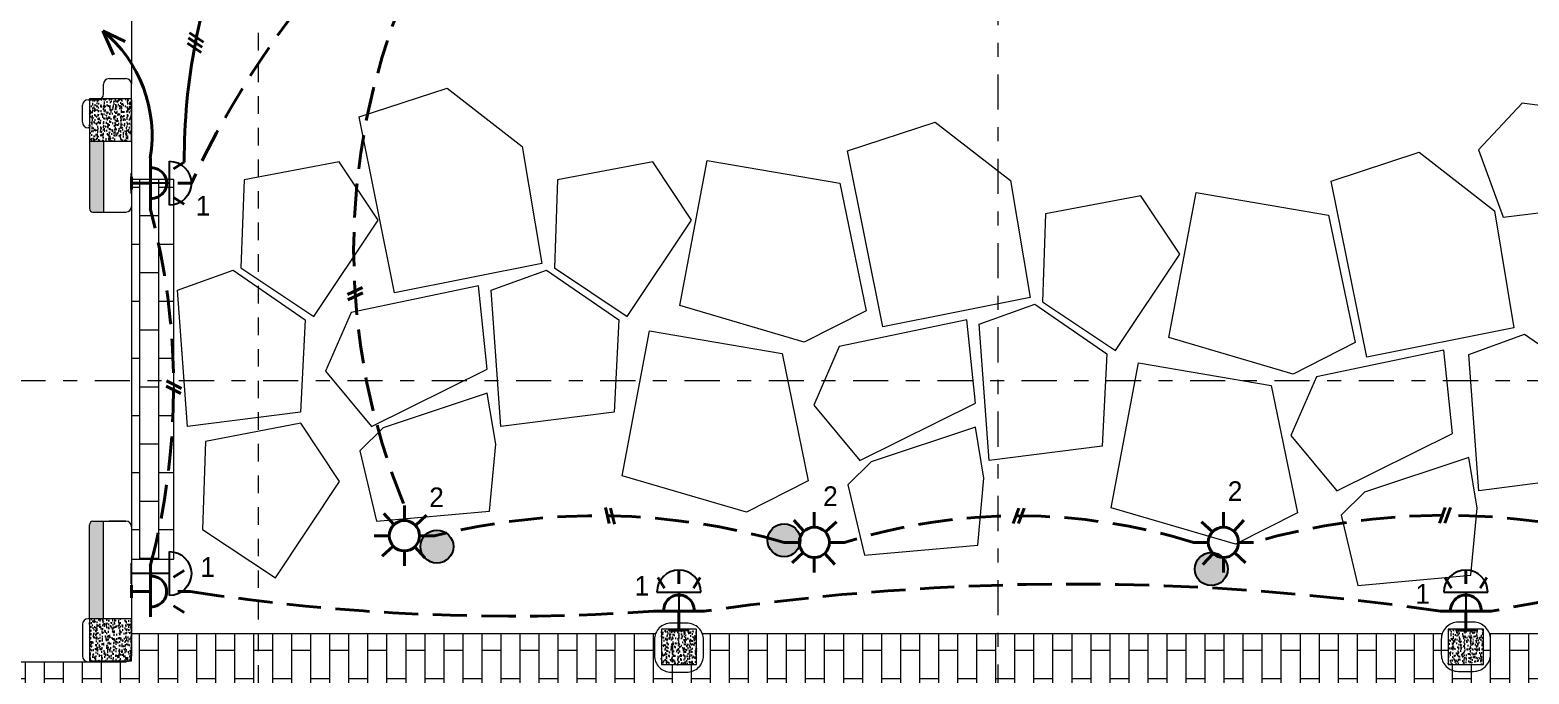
# Model space of a CAD drawing. Header units: metres. Extents: x 14 to 2416, y -346 to 476.
# Drawn here: x 33.83 to 44.5, y -82.71 to -78.13 of the extents above; entities that cross this region are included whole.
import ezdxf

# ---------------------------------------------------------------- set-up
doc = ezdxf.new("R2010")
doc.units = ezdxf.units.M
for name, pattern in [('0', [0]), ('CONTINU', [0]), ('Dash Style-2', [0.694425, 0.48607, -0.208355]), ('DASHDOT', [1, 0.5, -0.25, 0, -0.25]), ('HIDDEN2', [0.1875, 0.125, -0.0625])]:
    doc.linetypes.add(name, pattern=pattern)
doc.layers.get('0').update_dxf_attribs({"linetype": '0', "lineweight": 20})
for name, color, linetype, lineweight in [('A-ANNO-TEXT', 20, 'Continuous', 13), ('A-SECT-IDEN', 251, 'CONTINU', 9), ('A-WALL', 250, 'Continuous', 20), ('baños', 251, 'Continuous', 0), ('calle', 254, 'Continuous', 0), ('Columnas', 7, 'Continuous', 18), ('E Salida Luces', 22, 'Continuous', 40), ('E Tuberia Emp Losa', 22, 'Continuous', 40), ('E Tuberia Emp Piso', 24, 'Dash Style-2', 40), ('piso', 253, 'Continuous', 0)]:
    doc.layers.add(name, color=color, linetype=linetype, lineweight=lineweight)
doc.layers.add('HATCH', color=8, linetype='Continuous')
doc.layers.add('MAVA Luminarias', color=1, linetype='Continuous')
doc.layers.add('hatch piso', color=253, linetype='Continuous', lineweight=0, transparency=0.7)
doc.layers.add('RELLENO SECCION', color=8, linetype='Continuous', lineweight=0, transparency=0.4)
doc.layers.add('Techos 1', color=7, linetype='HIDDEN2', lineweight=9, true_color=0x42391a)
doc.styles.add('CENTURY GOTHIC', font='GOTHIC.TTF')
doc.styles.get("Standard").update_dxf_attribs({"font": 'arial.ttf', "height": 0.1875})

# ---------------------------------------------------------------- blocks, each defined once
blk = doc.blocks.new('A$Cd6acdfdc')
at = {"layer": 'MAVA Luminarias', "transparency": 33554687}
blk.add_hatch(color=2, dxfattribs=at).paths.add_polyline_path([(0, 0.079, 1), (0.158, 0.079, 1)])
at = {"layer": 'MAVA Luminarias', "color": 2, "transparency": 33554687}
blk.add_circle((0.079, 0.079), 0.079, dxfattribs=at)
blk = doc.blocks.new('SCONCE 1')
at = {"layer": 'MAVA Luminarias', "color": 5, "linetype": 'Continuous'}
for p, q in [((-1.374, 0.679), (-1.374, 1.191)), ((-0.931, 0.816), (-0.931, 1.054)), ((-1.374, 0.935), (-0.931, 0.935))]:
    blk.add_line(p, q, dxfattribs=at)
blk.add_arc((-1.374, 0.935), 0.256, 90, 270, dxfattribs=at)
blk = doc.blocks.new('PL BASE 1N NASAS 09')
at = {"layer": 'HATCH'}
h = blk.add_hatch(dxfattribs=at)
h.set_pattern_fill('AR-CONC', color=256, scale=0.00032)
h.paths.add_polyline_path([(-116.131, -43.544), (-115.831, -43.544), (-115.831, -43.244), (-116.131, -43.244)])
h = blk.add_hatch(dxfattribs=at)
h.set_pattern_fill('AR-CONC', color=256, scale=0.00032)
h.paths.add_polyline_path([(-116.131, -47.244), (-115.831, -47.244), (-115.831, -46.944), (-116.131, -46.944)])
h = blk.add_hatch(dxfattribs=at)
h.set_pattern_fill('AR-CONC', color=256, scale=0.00032)
h.paths.add_polyline_path([(-112.059, -47.269), (-111.809, -47.269), (-111.809, -47.019), (-112.059, -47.019)])
h = blk.add_hatch(dxfattribs=at)
h.set_pattern_fill('AR-CONC', color=256, scale=0.00032)
h.paths.add_polyline_path([(-106.456, -47.269), (-106.206, -47.269), (-106.206, -47.019), (-106.456, -47.019)])
at = {"layer": 'RELLENO SECCION', "true_color": 0xc7c8ca}
h = blk.add_hatch(color=9, dxfattribs=at)
h.dxf.hatch_style = 1
edge = h.paths.add_edge_path()
edge.add_line((-116.181, -43.45), (-116.131, -43.544))
edge.add_line((-116.131, -43.544), (-116.031, -43.544))
edge.add_line((-116.031, -43.544), (-116.031, -44.05))
edge.add_line((-116.031, -44.05), (-116.106, -44.05))
edge.add_arc((-116.106, -44.025), 0.025, 180, 270, ccw=False)
edge.add_line((-116.131, -44.025), (-116.131, -43.584))
edge.add_line((-116.131, -43.584), (-116.131, -43.557))
edge.add_line((-116.131, -43.557), (-116.131, -43.544))
edge.add_line((-116.131, -43.544), (-116.181, -43.45))
h = blk.add_hatch(color=9, dxfattribs=at)
h.dxf.hatch_style = 1
edge = h.paths.add_edge_path()
edge.add_line((-116.131, -46.85), (-116.131, -46.944))
edge.add_line((-116.131, -46.944), (-116.031, -46.944))
edge.add_line((-116.031, -46.944), (-116.031, -46.25))
edge.add_line((-116.031, -46.25), (-116.106, -46.25))
edge.add_arc((-116.106, -46.275), 0.025, 90, 180)
edge.add_line((-116.131, -46.275), (-116.131, -46.715))
edge.add_line((-116.131, -46.715), (-116.131, -46.743))
edge.add_line((-116.131, -46.743), (-116.131, -46.755))
edge.add_line((-116.131, -46.755), (-116.131, -46.85))
at = {"layer": 'A-WALL'}
for p, q in [((-115.991, -43.1), (-115.871, -43.1)), ((-116.031, -43.21), (-116.031, -43.14)), ((-115.831, -43.25), (-115.831, -43.14)), ((-116.181, -43.41), (-116.181, -43.29)), ((-116.141, -43.25), (-116.071, -43.25)), ((-115.831, -43.25), (-115.831, -44.01)), ((-116.131, -43.45), (-116.141, -43.45)), ((-116.131, -43.544), (-116.131, -44.025)), ((-116.031, -43.544), (-116.031, -44.05)), ((-116.106, -44.05), (-115.871, -44.05)), ((-116.131, -46.944), (-116.131, -46.275)), ((-116.106, -46.25), (-115.871, -46.25)), ((-116.031, -46.944), (-116.031, -46.25)), ((-115.831, -46.29), (-115.831, -47.21)), ((-116.131, -46.944), (-116.141, -46.944)), ((-116.181, -46.984), (-116.181, -47.21)), ((-116.141, -47.25), (-115.871, -47.25))]:
    blk.add_line(p, q, dxfattribs=at)
at = {"layer": 'A-WALL', "transparency": 33554684}
blk.add_line((-115.871, -46.25), (-115.991, -46.25), dxfattribs=at)
at = {"layer": 'A-WALL'}
for points in [[(-111.989, -47.325), (-111.879, -47.325, 0.414214), (-111.759, -47.205), (-111.759, -47.095, 0.414214), (-111.879, -46.975), (-111.989, -46.975, 0.414214), (-112.109, -47.095), (-112.109, -47.205, 0.414214)], [(-106.386, -47.319), (-106.276, -47.319, 0.414214), (-106.156, -47.199), (-106.156, -47.089, 0.414214), (-106.276, -46.969), (-106.386, -46.969, 0.414214), (-106.506, -47.089), (-106.506, -47.199, 0.414214)]]:
    blk.add_lwpolyline(points, format="xyb", close=True, dxfattribs=at)
for centre, start, end in [((-115.991, -43.14), 90, 180), ((-115.871, -43.14), 0, 90), ((-116.071, -43.21), 270, 0), ((-116.141, -43.29), 90, 180), ((-116.141, -43.41), 180, 270), ((-115.871, -44.01), 270, 0), ((-115.871, -46.29), 360, 90), ((-116.141, -46.984), 90, 180), ((-116.141, -47.21), 180, 270), ((-115.871, -47.21), 270, 360)]:
    blk.add_arc(centre, 0.04, start, end, dxfattribs=at)
at = {"layer": 'A-WALL', "transparency": 33554684}
for centre, start, end in [((-116.106, -44.025), 180, 270), ((-116.106, -46.275), 90, 180)]:
    blk.add_arc(centre, 0.025, start, end, dxfattribs=at)
at = {"layer": 'Columnas'}
for points in [[(-116.131, -43.544), (-115.831, -43.544), (-115.831, -43.244), (-116.131, -43.244)], [(-116.131, -47.244), (-115.831, -47.244), (-115.831, -46.944), (-116.131, -46.944)], [(-112.059, -47.269), (-111.809, -47.269), (-111.809, -47.019), (-112.059, -47.019)], [(-106.456, -47.269), (-106.206, -47.269), (-106.206, -47.019), (-106.456, -47.019)]]:
    blk.add_lwpolyline(points, close=True, dxfattribs=at)
at = {"layer": 'piso'}
for p, q in [((-115.831, -41.73), (-115.831, -43.14)), ((-115.531, -43.819), (-115.831, -43.819)), ((-115.531, -46.521), (-115.531, -43.819)), ((-115.831, -44.01), (-115.831, -46.32)), ((-115.831, -46.521), (-115.531, -46.521)), ((-115.831, -47.05), (-112.1, -47.05)), ((-111.768, -47.05), (-106.499, -47.05)), ((-106.163, -47.05), (-103.302, -47.05)), ((-117.271, -47.25), (-116.141, -47.25))]:
    blk.add_line(p, q, dxfattribs=at)
at = {"layer": 'Techos 1'}
blk.add_line((-114.931, -42.55), (-114.931, -47.95), dxfattribs=at)
at = {"layer": 'baños', "linetype": 'Continuous'}
for tag in ['MODELNUMBER', 'TRADENAME', 'PRODUCT', 'MATERIAL']:
    blk.add_attdef(tag, (-121.656, -54.827), '', height=0.0000254, rotation=359.9999, dxfattribs=at)
blk = doc.blocks.new('PL MUEBLES 1N NASAS 09')
at = {"layer": 'hatch piso'}
h = blk.add_hatch(dxfattribs=at)
h.set_pattern_fill('AR-BRSTD', color=256, scale=0.002, angle=-90)
h.set_pattern_definition([(270, (-8.74588, 232.01007), (0.1354836, -2e-17), []), (0, (-8.74588, 232.01007), (0.1354836, 0.2032), [0.1354836, -0.1354836])])
edge = h.paths.add_edge_path()
edge.add_line((62.33, 47.148), (63.23, 47.148))
edge.add_line((63.23, 47.148), (63.23, 48.448))
edge.add_line((63.23, 48.448), (56.533, 48.448))
edge.add_line((56.533, 48.448), (56.533, 48.273))
edge.add_line((56.533, 48.273), (56.383, 48.273))
edge.add_line((56.383, 48.273), (56.383, 48.454))
edge.add_line((56.383, 48.454), (54.588, 48.454))
edge.add_line((54.588, 48.454), (54.588, 46.948))
edge.add_line((54.588, 46.948), (55.826, 46.948))
edge.add_arc((55.875, 46.997), 0.07, 180, 224.6727, ccw=False)
edge.add_line((55.805, 46.997), (55.805, 47.107))
edge.add_arc((55.875, 47.107), 0.07, 90, 180, ccw=False)
edge.add_line((55.875, 47.177), (55.985, 47.177))
edge.add_arc((55.985, 47.107), 0.07, 0, 90, ccw=False)
edge.add_line((56.055, 47.107), (56.055, 46.997))
edge.add_arc((55.985, 46.997), 0.07, -44.6727, 0, ccw=False)
edge.add_line((56.035, 46.948), (59.026, 46.948))
edge.add_arc((59.075, 46.997), 0.07, 180, 224.6728, ccw=False)
edge.add_line((59.005, 46.997), (59.005, 47.107))
edge.add_arc((59.075, 47.107), 0.07, 90, 180, ccw=False)
edge.add_line((59.075, 47.177), (59.185, 47.177))
edge.add_arc((59.185, 47.107), 0.07, 0, 90, ccw=False)
edge.add_line((59.255, 47.107), (59.255, 46.997))
edge.add_arc((59.185, 46.997), 0.07, -90, 0, ccw=False)
edge.add_line((59.185, 46.927), (59.075, 46.927))
edge.add_arc((59.075, 46.997), 0.07, 229.9948, 270, ccw=False)
edge.add_line((59.03, 46.944), (59.03, 44.972))
edge.add_arc((59.075, 44.918), 0.07, 90, 130.0052, ccw=False)
edge.add_line((59.075, 44.988), (59.185, 44.988))
edge.add_arc((59.185, 44.918), 0.07, 0, 90, ccw=False)
edge.add_line((59.255, 44.918), (59.255, 44.808))
edge.add_arc((59.185, 44.808), 0.07, -90, 0, ccw=False)
edge.add_line((59.185, 44.738), (59.075, 44.738))
edge.add_arc((59.075, 44.808), 0.07, 229.9948, 270, ccw=False)
edge.add_line((59.03, 44.755), (59.03, 41.172))
edge.add_arc((59.075, 41.118), 0.07, 90, 130.0052, ccw=False)
edge.add_line((59.075, 41.188), (59.185, 41.188))
edge.add_arc((59.185, 41.118), 0.07, 0, 90, ccw=False)
edge.add_line((59.255, 41.118), (59.255, 41.008))
edge.add_arc((59.185, 41.008), 0.07, -90, 0, ccw=False)
edge.add_line((59.185, 40.938), (59.075, 40.938))
edge.add_arc((59.075, 41.008), 0.07, 180, 270, ccw=False)
edge.add_line((59.005, 41.008), (59.005, 41.118))
edge.add_arc((59.075, 41.118), 0.07, 149.8481, 180, ccw=False)
edge.add_line((59.015, 41.154), (56.039, 41.154))
edge.add_arc((55.985, 41.109), 0.07, 0, 40.0052, ccw=False)
edge.add_line((56.055, 41.109), (56.055, 40.999))
edge.add_arc((55.985, 40.999), 0.07, -90, 0, ccw=False)
edge.add_line((55.985, 40.929), (55.875, 40.929))
edge.add_arc((55.875, 40.999), 0.07, 180, 270, ccw=False)
edge.add_line((55.805, 40.999), (55.805, 41.109))
edge.add_arc((55.875, 41.109), 0.07, 139.9948, 180, ccw=False)
edge.add_line((55.822, 41.154), (50.436, 41.154))
edge.add_arc((50.383, 41.109), 0.07, 0, 40.0052, ccw=False)
edge.add_line((50.453, 41.109), (50.453, 40.999))
edge.add_arc((50.383, 40.999), 0.07, -90, 0, ccw=False)
edge.add_line((50.383, 40.929), (50.273, 40.929))
edge.add_arc((50.273, 40.999), 0.07, 180, 270, ccw=False)
edge.add_line((50.203, 40.999), (50.203, 41.109))
edge.add_arc((50.273, 41.109), 0.07, 139.9948, 180, ccw=False)
edge.add_line((50.219, 41.154), (46.43, 41.154))
edge.add_line((46.43, 41.154), (46.43, 40.954))
edge.add_line((46.43, 40.954), (44.33, 40.954))
edge.add_line((44.33, 40.954), (44.33, 39.354))
edge.add_line((44.33, 39.354), (47.83, 39.354))
edge.add_line((47.83, 39.354), (47.83, 38.954))
edge.add_line((47.83, 38.954), (62.33, 38.954))
edge.add_line((62.33, 38.954), (62.33, 47.148))
at = {"layer": 'baños'}
blk.add_blockref('PL BASE 1N NASAS 09', (162.262, 88.203), dxfattribs=at)
blk = doc.blocks.new('A$Cbef68299')
blk.add_blockref('PL MUEBLES 1N NASAS 09', (-30.766, -32.053))
blk = doc.blocks.new('A$Cc5be7df0')
at = {"layer": 'hatch piso'}
h = blk.add_hatch(dxfattribs=at)
h.set_pattern_fill('AR-BRSTD', color=256, scale=0.002, angle=-90)
h.set_pattern_definition([(270, (20.11387, 29.66761), (0.1354836, -2e-17), []), (0, (20.11387, 29.66761), (0.135484, 0.2032), [0.135484, -0.135484])])
h.paths.add_polyline_path([(19.814, 29.668), (20.114, 29.668), (20.114, 26.966), (19.814, 26.966)])
at = {"layer": 'A-SECT-IDEN', "linetype": 'DASHDOT', "ltscale": 0.5}
for p, q in [((25.982, 40.617), (25.982, 16.257)), ((58.801, 28.237), (9.145, 28.237))]:
    blk.add_line(p, q, dxfattribs=at)
at = {"layer": 'calle'}
for points in [[(22.06, 30.32), (22.595, 29.903), (22.735, 29.071), (21.686, 28.862), (21.434, 30.116)], [(30.633, 30.09), (29.714, 30.213), (29.403, 29.881), (29.58, 29.4), (30.493, 29.512)], [(25.536, 30.078), (26.072, 29.661), (26.211, 28.829), (25.162, 28.62), (24.91, 29.874)], [(20.592, 29.04), (21.112, 28.694), (21.569, 29.38), (21.292, 29.795), (20.615, 29.666)], [(22.824, 29.04), (23.343, 28.694), (23.8, 29.38), (23.524, 29.795), (22.846, 29.666)], [(25.043, 28.735), (24.603, 28.512), (23.718, 28.772), (23.912, 29.804), (24.856, 29.642)], [(28.981, 29.863), (29.517, 29.445), (29.656, 28.613), (28.608, 28.404), (28.355, 29.658)], [(28.525, 28.508), (28.084, 28.284), (27.199, 28.544), (27.394, 29.576), (28.337, 29.414)], [(26.3, 28.798), (26.82, 28.452), (27.277, 29.138), (27, 29.553), (26.322, 29.424)], [(21.017, 28.014), (20.212, 27.911), (20.141, 28.882), (20.537, 29.024), (21.05, 28.671)], [(23.249, 28.014), (22.443, 27.911), (22.373, 28.882), (22.769, 29.024), (23.282, 28.671)], [(22.285, 28.912), (21.377, 28.722), (21.195, 28.306), (21.522, 27.91), (22.346, 28.32)], [(26.725, 27.772), (25.919, 27.669), (25.849, 28.64), (26.245, 28.782), (26.758, 28.429)], [(25.761, 28.67), (24.853, 28.48), (24.671, 28.064), (24.998, 27.668), (25.822, 28.078)], [(24.632, 27.524), (24.192, 27.301), (23.307, 27.561), (23.502, 28.593), (24.445, 28.431)], [(30.211, 27.557), (29.406, 27.453), (29.336, 28.424), (29.731, 28.567), (30.244, 28.214)], [(29.158, 28.454), (28.251, 28.265), (28.068, 27.848), (28.396, 27.453), (29.219, 27.862)], [(28.114, 27.297), (27.673, 27.073), (26.788, 27.333), (26.983, 28.365), (27.927, 28.203)], [(22.346, 28.149), (21.604, 27.901), (21.438, 27.737), (21.557, 27.237), (22.362, 27.309), (22.407, 27.786)], [(20.319, 27.179), (20.838, 26.833), (21.295, 27.519), (21.018, 27.934), (20.341, 27.805)], [(25.822, 27.907), (25.08, 27.659), (24.914, 27.495), (25.033, 26.995), (25.838, 27.067), (25.883, 27.544)], [(29.334, 27.691), (28.592, 27.443), (28.426, 27.28), (28.545, 26.779), (29.35, 26.852), (29.395, 27.329)]]:
    blk.add_lwpolyline(points, close=True, dxfattribs=at)
at = {"layer": 'A-ANNO-TEXT'}
blk.add_blockref('A$Cbef68299', (4.149, 17.337), dxfattribs=at)
blk = doc.blocks.new('*U388')
at = {"layer": 'E Salida Luces'}
for p, q in [((0.075, 0), (-0.075, 0)), ((0, -0.223), (0, 0)), ((-0.15, -0.223), (-0.3, -0.223)), ((-0.15, -0.223), (0.15, -0.223)), ((0.3, -0.223), (0.15, -0.223)), ((-0.25, -0.625), (-0.171, -0.498)), ((0.25, -0.625), (0.171, -0.498)), ((0, -0.697), (0, -0.547))]:
    blk.add_line(p, q, dxfattribs=at)
blk.add_arc((0, -0.235), 0.181, 176.1195, 3.8805, dxfattribs=at)
blk = doc.blocks.new('*U614')
at = {"layer": 'E Salida Luces'}
for p, q in [((0.075, 0), (-0.075, 0)), ((0, -0.223), (0, 0)), ((-0.15, -0.223), (-0.3, -0.223)), ((-0.15, -0.223), (0.15, -0.223)), ((0.3, -0.223), (0.15, -0.223)), ((-0.25, -0.625), (-0.171, -0.498)), ((0.25, -0.625), (0.171, -0.498)), ((0, -0.697), (0, -0.547))]:
    blk.add_line(p, q, dxfattribs=at)
blk.add_arc((0, -0.235), 0.181, 176.1195, 3.8805, dxfattribs=at)
blk = doc.blocks.new('*U370')
for p, q in [((0.03, 1.37), (-1.05, -1.48)), ((0.99, 1.37), (-0.09, -1.48))]:
    blk.add_line(p, q)
blk = doc.blocks.new('*U541')
at = {"xscale": 0.0393700787401575, "yscale": 0.0393700787401575, "zscale": 0.0393700787401575, "rotation": 270.4822353394588}
blk.add_blockref('*U370', (0.002, -0.001), dxfattribs=at)
blk = doc.blocks.new('*U450')
at = {"layer": 'E Salida Luces'}
for p, q in [((0.223, 0.3), (0.223, 0.15)), ((0.625, 0.25), (0.498, 0.171)), ((0, 0.075), (0, -0.075)), ((0.223, 0), (0, 0)), ((0.223, -0.15), (0.223, 0.15)), ((0.697, 0), (0.547, 0)), ((0.223, -0.15), (0.223, -0.3)), ((0.625, -0.25), (0.498, -0.171))]:
    blk.add_line(p, q, dxfattribs=at)
blk.add_arc((0.235, 0), 0.181, 266.1195, 93.8805, dxfattribs=at)
blk = doc.blocks.new('*U484')
at = {"xscale": 0.0393700787401575, "yscale": 0.0393700787401575, "zscale": 0.0393700787401575, "rotation": 354.0399160757268}
blk.add_blockref('*U370', (0.001, 0.002), dxfattribs=at)
blk = doc.blocks.new('Luz Jardin')
at = {"layer": 'E Salida Luces', "linetype": 'Continuous'}
for p, q in [((0, 0.358), (0, 0.181)), ((-0.132, 0.123), (-0.262, 0.244)), ((0.123, 0.133), (0.243, 0.263)), ((-0.358, 0.001), (-0.18, 0.001)), ((0.18, 0.001), (0.358, 0.001)), ((-0.243, -0.261), (-0.123, -0.131)), ((0.262, -0.243), (0.132, -0.122)), ((0, -0.179), (0, -0.357))]:
    blk.add_line(p, q, dxfattribs=at)
blk.add_circle((0, 0.001), 0.18, dxfattribs=at)
blk = doc.blocks.new('*U441')
at = {"xscale": 0.03937007874015751, "yscale": 0.03937007874015751, "zscale": 0.03937007874015751, "rotation": 97.34405932819689}
blk.add_blockref('*U370', (-0.002, 0.001), dxfattribs=at)
blk = doc.blocks.new('*U638')
at = {"xscale": 0.0393700787401575, "yscale": 0.0393700787401575, "zscale": 0.0393700787401575, "rotation": 176.0065745103677}
blk.add_blockref('*U370', (-0.001, -0.002), dxfattribs=at)
blk = doc.blocks.new('*U721')
at = {"xscale": 0.0393700787401575, "yscale": 0.0393700787401575, "zscale": 0.0393700787401575, "rotation": 256.2048878914758}
blk.add_blockref('*U370', (0.002, -0.002), dxfattribs=at)
blk = doc.blocks.new('*U733')
at = {"layer": 'E Tuberia Emp Losa', "linetype": 'Continuous'}
for p, q in [((0.055, 0.213), (0, 0)), ((0, 0), (0.193, 0.134))]:
    blk.add_line(p, q, dxfattribs=at)

msp = doc.modelspace()

# ---------------------------------------------------------------- linework, layer by layer
at = {"layer": 'E Salida Luces'}
for centre, radius, start, end in [((39.239, -79.043), 4.312, 157.6196, 180.3603), ((33.726, -78.883), 0.972, 350.6817, 50.3129)]:
    msp.add_arc(centre, radius, start, end, dxfattribs=at)
at = {"layer": 'E Tuberia Emp Piso', "ltscale": 0.5}
for centre, radius, start, end in [((40.874, -81.956), 6.5, 126.9226, 155.11), ((40.892, -79.697), 4.759, 157.5412, 202.4588), ((29.903, -80.673), 4.948, 345.0969, 14.9031), ((37.868, -86.352), 4.765, 73.783, 104.0832), ((40.87, -85.768), 4.18, 72.716, 107.284), ((43.903, -86.51), 4.926, 73.9451, 106.0549), ((41.25, -99.865), 17.792, 81.5281, 98.4719), ((37.254, -67.384), 14.918, 261.1907, 273.8987), ((45.639, -88.907), 6.787, 78.0326, 101.9674)]:
    msp.add_arc(centre, radius, start, end, dxfattribs=at)

# ---------------------------------------------------------------- block references
at = {"layer": 'A-ANNO-TEXT'}
msp.add_blockref('A$Cc5be7df0', (14.738, -108.863), dxfattribs=at)
at = {"layer": 'E Salida Luces', "color": 1, "xscale": -0.6, "yscale": 0.6, "zscale": 0.6, "rotation": 180}
for name, p in [('*U450', (34.552, -79.22)), ('*U450', (34.552, -82.126)), ('*U614', (38.449, -82.401)), ('*U388', (44.052, -82.401))]:
    msp.add_blockref(name, p, dxfattribs=at)
at = {"layer": 'E Salida Luces', "yscale": 0.6, "zscale": 0.6, "rotation": 180}
for p, xscale in [((36.494, -81.729), -0.6), ((39.413, -81.776), -0.6), ((42.326, -81.776), 0.6)]:
    msp.add_blockref('Luz Jardin', p, dxfattribs=dict(at, xscale=xscale))
at = {"layer": 'E Tuberia Emp Losa'}
for name, p, xscale, yscale, zscale, rotation in [('*U733', (34.347, -78.135), 0.7999999999999914, 0.7999999999999914, 0.7999999999999914, 258.9116664598791), ('*U721', (35.002, -78.238), 0.9842519685039484, 0.9842519685039484, 0.9842519685039484, 0.7605210060576731), ('*U721', (35.01, -78.201), 0.9842519685039484, 0.9842519685039484, 0.9842519685039484, 0.7605210060576731), ('*U638', (36.143, -80.007), -0.9842519685039484, 0.9842519685039484, 0.9842519685039484, 270), ('*U484', (34.852, -80.673), 0.9842519685039484, 0.9842519685039484, 0.9842519685039484, 270), ('*U441', (37.957, -81.588), -0.9842519685039484, 0.9842519685039484, 0.9842519685039484, 270), ('*U541', (40.868, -81.588), 0.9842519685039484, 0.9842519685039484, 0.9842519685039484, 270), ('*U541', (43.903, -81.584), 0.9842519685039484, 0.9842519685039484, 0.9842519685039484, 270)]:
    msp.add_blockref(name, p, dxfattribs=dict(at, xscale=xscale, yscale=yscale, zscale=zscale, rotation=rotation))
at = {"layer": 'MAVA Luminarias', "color": 251, "xscale": -0.6101999921123585, "yscale": 0.6101999921123585, "zscale": 0.6101999921123585}
for p in [(33.983, -79.791), (33.983, -82.569)]:
    msp.add_blockref('SCONCE 1', p, dxfattribs=at)
at = {"layer": 'MAVA Luminarias', "xscale": 1.483214008569871, "yscale": 1.483214008569871, "zscale": 1.483214008569871}
for p in [(39.08, -81.879), (36.609, -81.924), (42.122, -82.084)]:
    msp.add_blockref('A$Cd6acdfdc', p, dxfattribs=at)
at = {"layer": 'MAVA Luminarias', "color": 251, "xscale": 0.6101999921123585, "yscale": 0.6101999921123585, "zscale": 0.6101999921123585, "rotation": 270}
for p in [(37.878, -82.969), (43.481, -82.969)]:
    msp.add_blockref('SCONCE 1', p, dxfattribs=at)

# ---------------------------------------------------------------- texts
at = {"layer": 'E Tuberia Emp Losa', "char_height": 0.14, "width": 0.20631, "attachment_point": 5, "style": 'CENTURY GOTHIC'}
for s, insert in [('1', (35.06, -79.381)), ('2', (36.723, -81.456)), ('2', (39.528, -81.448)), ('2', (42.409, -81.412)), ('1', (35.094, -81.952)), ('1', (38.185, -82.085)), ('1', (43.744, -82.143))]:
    msp.add_mtext(s, dxfattribs=dict(at, insert=insert))

doc.saveas('drawing.dxf')
